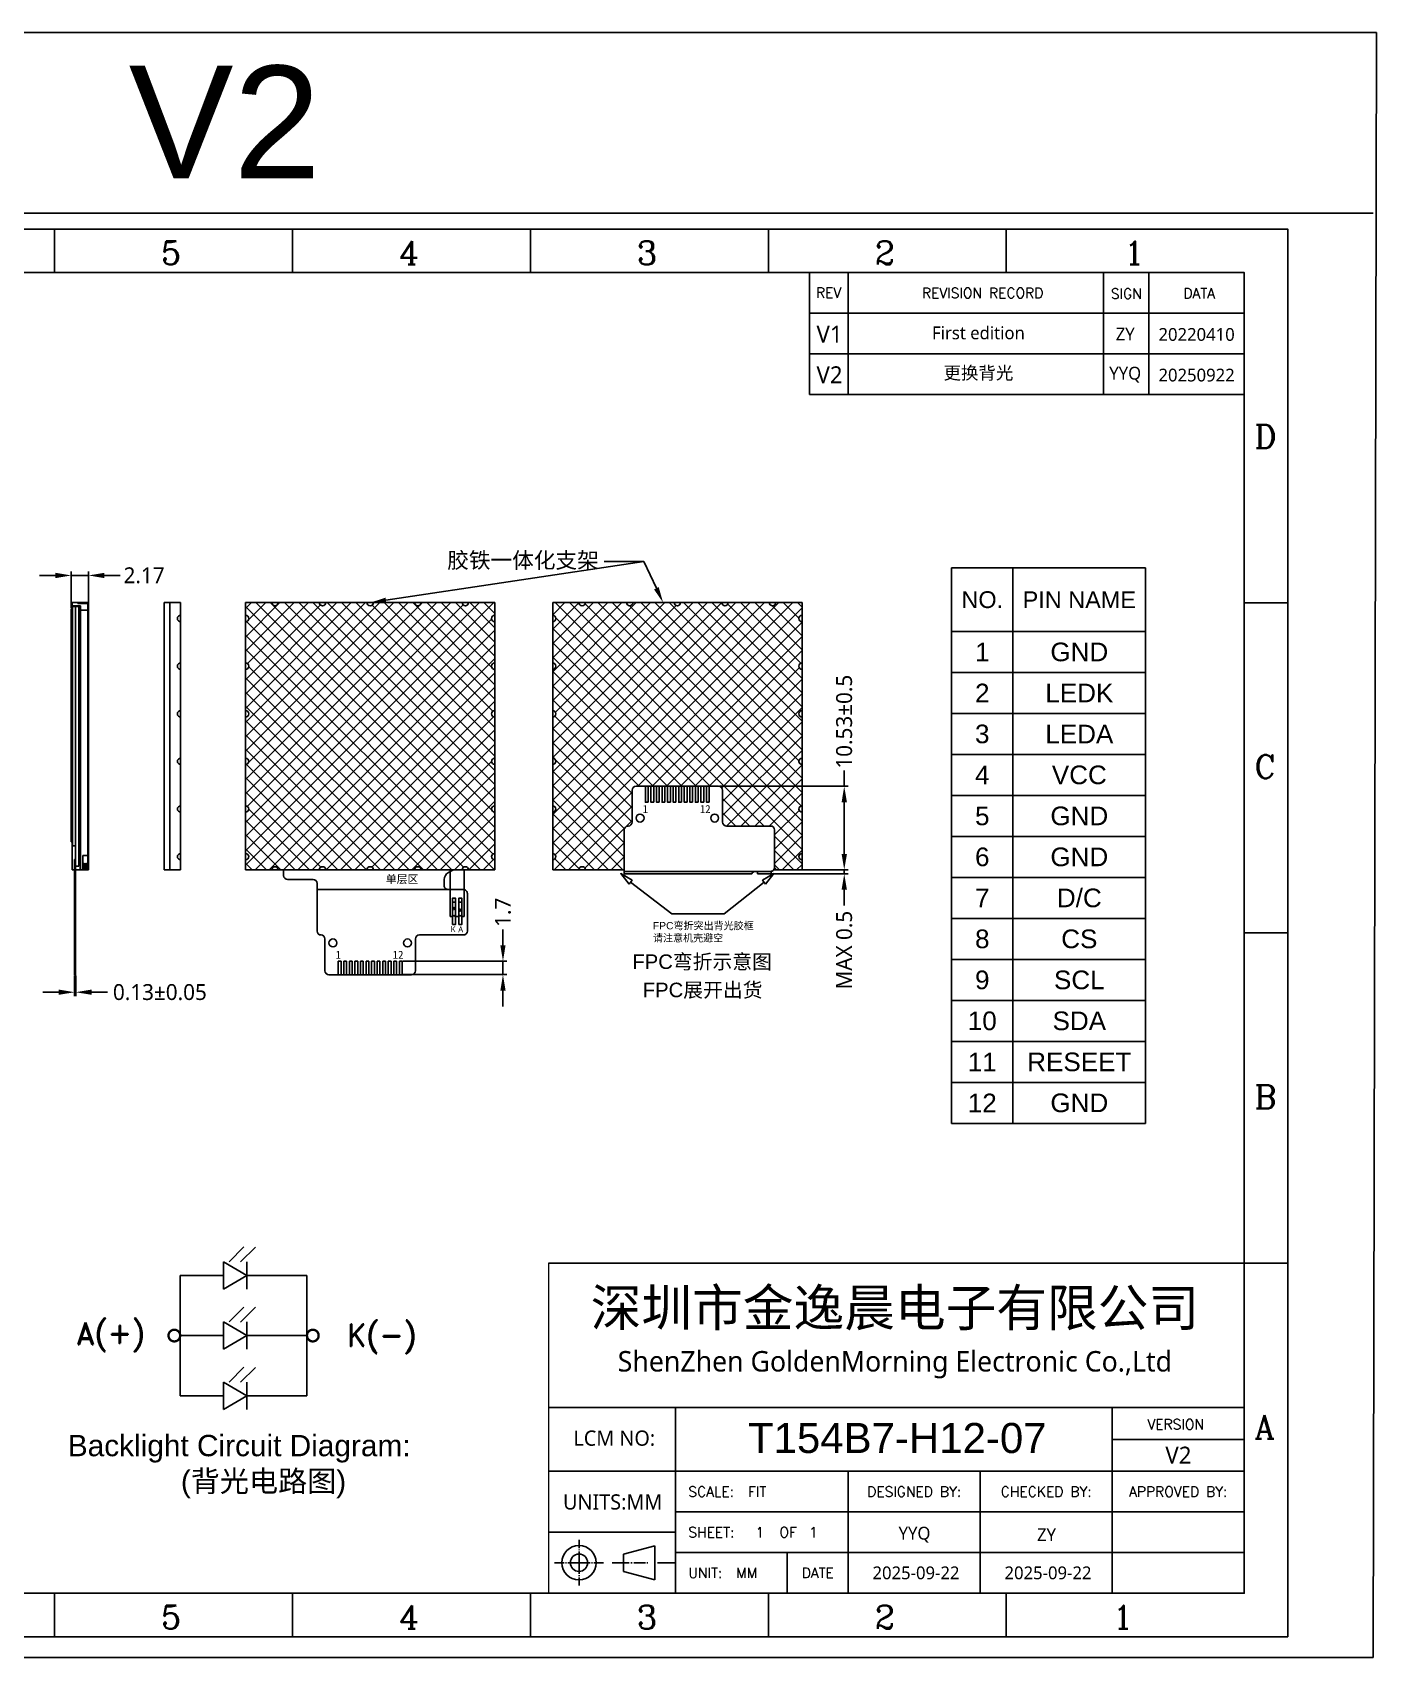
# Model space of a CAD drawing. Header units: millimetres. Extents: x 830 to 1412, y 1788 to 1993.
# Drawn here: x 933.6 to 1102.9, y 1788 to 1992.8 of the extents above; entities that cross this region are included whole.
import ezdxf
from ezdxf import colors
from ezdxf.entities.mleader import LeaderData, LeaderLine
from ezdxf.enums import TextEntityAlignment as Align
from ezdxf.math import Vec2, Vec3

# ---------------------------------------------------------------- set-up
doc = ezdxf.new("R2010")
doc.units = ezdxf.units.MM
for name, color, linetype in [('1-标准图框', 40, 'Continuous'), ('2-BL', 3, 'Continuous'), ('2-BL-FPC', 2, 'Continuous'), ('3-LCD', 4, 'Continuous'), ('3-LCD-FPC', 40, 'Continuous'), ('5-PIN文字', 7, 'Continuous'), ('6-标注', 255, 'Continuous')]:
    doc.layers.add(name, color=color, linetype=linetype)
doc.styles.add('PIN文字1', font='', dxfattribs={"height": 4})
doc.styles.add('RD', font='ROMAND.shx')
doc.styles.add('ROMANC', font='romanc.shx', dxfattribs={"bigfont": 'gbcbig.shx'})
doc.styles.add('ROMANS', font='romans.shx', dxfattribs={"width": 0.8})
doc.styles.get("Standard").update_dxf_attribs({"font": 'arial.ttf'})
doc.styles.add('宋体', font='')
doc.styles.get('PIN文字1').set_extended_font_data('Microsoft YaHei')
doc.styles.get('宋体').set_extended_font_data('Microsoft YaHei')
doc.dimstyles.new('SH', dxfattribs={"dimscale": 1.4, "dimtxt": 2.5, "dimasz": 2.5, "dimexe": 1.25, "dimexo": 0.625, "dimtad": 0, "dimdec": 1, "dimzin": 0, "dimdsep": 46, "dimtxsty": 'RD', "dimcen": 2.5, "dimadec": 0, "dimazin": 0, "dimtfac": 0.6, "dimtdec": 4, "dimtmove": 0, "dimatfit": 3, "dimfxl": 1, "dimtolj": 1, "dimarcsym": 0})
doc.dimstyles.new('ZY-G2-0.05', dxfattribs={"dimtxt": 2, "dimasz": 2, "dimexe": 0.5, "dimexo": 0.1, "dimgap": 0.5, "dimtad": 0, "dimdsep": 46, "dimtxsty": '宋体', "dimcen": 2, "dimclrd": 7, "dimclre": 7, "dimclrt": 7, "dimadec": 0, "dimazin": 2, "dimtol": 1, "dimtp": 0.05, "dimtm": 0.05, "dimtfac": 1, "dimtmove": 0, "dimatfit": 3, "dimfxl": 1, "dimtolj": 1, "dimarcsym": 0})
doc.dimstyles.new('ZY-G2-0.1默认', dxfattribs={"dimtxt": 2, "dimasz": 2, "dimexe": 0.5, "dimexo": 0.1, "dimgap": 0.5, "dimtad": 0, "dimdec": 3, "dimdsep": 46, "dimtxsty": '宋体', "dimcen": 2, "dimclrd": 7, "dimclre": 7, "dimclrt": 7, "dimadec": 0, "dimazin": 2, "dimtp": 0.1, "dimtm": 0.1, "dimtfac": 1, "dimtdec": 3, "dimtmove": 0, "dimatfit": 3, "dimfxl": 1, "dimtolj": 1, "dimarcsym": 0})
doc.dimstyles.new('ZY-G2-0.5', dxfattribs={"dimtxt": 2, "dimasz": 2, "dimexe": 0.5, "dimexo": 0.1, "dimgap": 0.1, "dimtad": 0, "dimdec": 3, "dimdsep": 46, "dimtxsty": '宋体', "dimcen": 2, "dimclrd": 7, "dimclre": 7, "dimclrt": 7, "dimadec": 0, "dimazin": 2, "dimtol": 1, "dimtp": 0.5, "dimtm": 0.5, "dimtfac": 1, "dimtdec": 3, "dimtmove": 0, "dimatfit": 3, "dimfxl": 1, "dimtolj": 1, "dimarcsym": 0})
pattern_1 = [(45, (-266.1681, -5.0516), (-0.8980256, 0.8980256), []), (135, (-266.1681, -5.0516), (-0.8980256, -0.8980256), [])]

# ---------------------------------------------------------------- blocks, each defined once
blk = doc.blocks.new('*T244')
at = {"layer": '5-PIN文字', "color": 0, "linetype": 'ByBlock', "lineweight": -2, "transparency": 16777216}
for p, q in [((0, 0), (24.46, 0)), ((0, 0), (0, -69.99)), ((7.74, 0), (7.74, -69.99)), ((24.46, 0), (24.46, -69.99)), ((0, -8.01), (24.46, -8.01)), ((0, -13.18), (24.46, -13.18)), ((0, -18.34), (24.46, -18.34)), ((0, -23.51), (24.46, -23.51)), ((0, -28.67), (24.46, -28.67)), ((0, -33.84), (24.46, -33.84)), ((0, -39), (24.46, -39)), ((0, -44.17), (24.46, -44.17)), ((0, -49.33), (24.46, -49.33)), ((0, -54.5), (24.46, -54.5)), ((0, -59.66), (24.46, -59.66)), ((0, -64.83), (24.46, -64.83)), ((0, -69.99), (24.46, -69.99))]:
    blk.add_line(p, q, dxfattribs=at)
at = {"layer": '5-PIN文字', "color": 0, "transparency": 16777216, "attachment_point": 5}
for s, insert, char_height, width in [('NO.', (3.87, -4.01), 2.115, 6.0735), ('PIN NAME', (16.1, -4.01), 2.115, 15.0548), ('1', (3.87, -10.6), 2.35, 6.0735), ('GND', (16.1, -10.6), 2.35, 15.0548), ('2', (3.87, -15.76), 2.35, 6.0735), ('LEDK', (16.1, -15.76), 2.35, 15.0548), ('3', (3.87, -20.93), 2.35, 6.0735), ('LEDA', (16.1, -20.93), 2.35, 15.0548), ('4', (3.87, -26.09), 2.35, 6.0735), ('VCC', (16.1, -26.09), 2.35, 15.0548), ('5', (3.87, -31.26), 2.35, 6.0735), ('GND', (16.1, -31.26), 2.35, 15.0548), ('6', (3.87, -36.42), 2.35, 6.0735), ('GND', (16.1, -36.42), 2.35, 15.0548), ('7', (3.87, -41.59), 2.35, 6.0735), ('D/C', (16.1, -41.59), 2.35, 15.0548), ('8', (3.87, -46.75), 2.35, 6.0735), ('CS', (16.1, -46.75), 2.35, 15.0548), ('9', (3.87, -51.92), 2.35, 6.0735), ('SCL', (16.1, -51.92), 2.35, 15.0548), ('10', (3.87, -57.08), 2.35, 6.0735), ('SDA', (16.1, -57.08), 2.35, 15.0548), ('11', (3.87, -62.25), 2.35, 6.0735), ('RESEET', (16.1, -62.25), 2.35, 15.0548), ('12', (3.87, -67.41), 2.35, 6.0735), ('GND', (16.1, -67.41), 2.35, 15.0548)]:
    blk.add_mtext(s, dxfattribs=dict(at, insert=insert, char_height=char_height, width=width))
blk = doc.blocks.new('*D319')
at = {"layer": '6-标注', "color": 7, "lineweight": -2, "transparency": 16777216}
for p, q in [((938.87, 1873.96), (938.87, 1871.35)), ((939, 1873.96), (939, 1871.35)), ((936.87, 1871.85), (934.87, 1871.85)), ((938.87, 1871.85), (939, 1871.85)), ((941, 1871.85), (943, 1871.85))]:
    blk.add_line(p, q, dxfattribs=at)
at = {"layer": '6-标注', "color": 7, "transparency": 16777216}
for points in [[(936.87, 1872.18), (936.87, 1871.52), (938.87, 1871.85)], [(941, 1872.18), (941, 1871.52), (939, 1871.85)]]:
    blk.add_solid(points, dxfattribs=at)
at = {"layer": 'Defpoints', "color": 0, "transparency": 16777216}
for p in [(938.87, 1874.06), (939, 1874.06), (939, 1871.85)]:
    blk.add_point(p, dxfattribs=at)
at = {"layer": '6-标注', "color": 7, "transparency": 16777216, "insert": (949.61, 1871.85), "char_height": 2, "attachment_point": 5, "style": '宋体'}
blk.add_mtext('\\A1;0.13±0.05', dxfattribs=at)
blk = doc.blocks.new('*D376')
at = {"layer": '3-LCD', "color": 7, "lineweight": -2, "transparency": 16777216}
for p, q in [((938.45, 1920.23), (938.45, 1924.86)), ((940.62, 1920.23), (940.62, 1924.86)), ((936.45, 1924.36), (934.45, 1924.36)), ((938.45, 1924.36), (940.62, 1924.36)), ((942.62, 1924.36), (944.62, 1924.36))]:
    blk.add_line(p, q, dxfattribs=at)
at = {"layer": '3-LCD', "color": 7, "transparency": 16777216}
for points in [[(936.45, 1924.69), (936.45, 1924.02), (938.45, 1924.36)], [(942.62, 1924.69), (942.62, 1924.02), (940.62, 1924.36)]]:
    blk.add_solid(points, dxfattribs=at)
at = {"layer": 'Defpoints', "color": 0, "transparency": 16777216}
for p in [(940.62, 1924.36), (938.45, 1920.13), (940.62, 1920.13)]:
    blk.add_point(p, dxfattribs=at)
at = {"layer": '3-LCD', "color": 7, "transparency": 16777216, "insert": (947.62, 1924.36), "char_height": 2, "attachment_point": 5, "style": '宋体'}
blk.add_mtext('\\A1;2.17', dxfattribs=at)
blk = doc.blocks.new('*D394')
at = {"layer": '3-LCD', "color": 7, "lineweight": -2, "transparency": 16777216}
for p, q in [((992.85, 1877.76), (992.85, 1879.76)), ((980.24, 1875.76), (993.35, 1875.76)), ((992.85, 1874.06), (992.85, 1875.76)), ((980.24, 1874.06), (993.35, 1874.06)), ((992.85, 1872.06), (992.85, 1870.06))]:
    blk.add_line(p, q, dxfattribs=at)
at = {"layer": '3-LCD', "color": 7, "transparency": 16777216}
for points in [[(992.52, 1877.76), (993.18, 1877.76), (992.85, 1875.76)], [(992.52, 1872.06), (993.18, 1872.06), (992.85, 1874.06)]]:
    blk.add_solid(points, dxfattribs=at)
at = {"layer": 'Defpoints', "color": 0, "transparency": 16777216}
for p in [(980.14, 1875.76), (992.85, 1875.76), (980.14, 1874.06)]:
    blk.add_point(p, dxfattribs=at)
at = {"layer": '3-LCD', "color": 7, "transparency": 16777216, "insert": (992.85, 1881.92), "char_height": 2, "attachment_point": 5, "rotation": 90, "style": '宋体'}
blk.add_mtext('\\A1;1.7', dxfattribs=at)
blk = doc.blocks.new('*D411')
at = {"layer": '3-LCD', "color": 7, "lineweight": -2, "transparency": 16777216}
for p, q in [((1035.86, 1897.79), (1035.86, 1899.79)), ((1020.13, 1897.79), (1036.36, 1897.79)), ((1035.86, 1889.26), (1035.86, 1895.79)), ((1027.07, 1887.26), (1036.36, 1887.26))]:
    blk.add_line(p, q, dxfattribs=at)
at = {"layer": '3-LCD', "color": 7, "transparency": 16777216}
for points in [[(1035.53, 1895.79), (1036.2, 1895.79), (1035.86, 1897.79)], [(1035.53, 1889.26), (1036.2, 1889.26), (1035.86, 1887.26)]]:
    blk.add_solid(points, dxfattribs=at)
at = {"layer": 'Defpoints', "color": 0, "transparency": 16777216}
for p in [(1020.03, 1897.79), (1035.86, 1897.79), (1026.97, 1887.26)]:
    blk.add_point(p, dxfattribs=at)
at = {"layer": '3-LCD', "color": 7, "transparency": 16777216, "insert": (1035.86, 1905.93), "char_height": 2, "attachment_point": 5, "rotation": 90, "style": '宋体'}
blk.add_mtext('\\A1;10.53±0.5', dxfattribs=at)
blk = doc.blocks.new('*D412')
at = {"layer": '3-LCD', "color": 7, "lineweight": -2, "transparency": 16777216}
for p, q in [((1035.86, 1889.26), (1035.86, 1891.26)), ((1026.76, 1886.76), (1036.36, 1886.76)), ((1027.07, 1887.26), (1036.36, 1887.26)), ((1035.86, 1887.26), (1035.86, 1886.76)), ((1035.86, 1884.76), (1035.86, 1882.76))]:
    blk.add_line(p, q, dxfattribs=at)
at = {"layer": '3-LCD', "color": 7, "transparency": 16777216}
for points in [[(1035.53, 1889.26), (1036.2, 1889.26), (1035.86, 1887.26)], [(1035.53, 1884.76), (1036.2, 1884.76), (1035.86, 1886.76)]]:
    blk.add_solid(points, dxfattribs=at)
at = {"layer": 'Defpoints', "color": 0, "transparency": 16777216}
for p in [(1026.66, 1886.76), (1026.97, 1887.26), (1035.86, 1886.76)]:
    blk.add_point(p, dxfattribs=at)
at = {"layer": '3-LCD', "color": 7, "transparency": 16777216, "insert": (1035.86, 1877.15), "char_height": 2, "attachment_point": 5, "rotation": 90, "style": '宋体'}
blk.add_mtext('\\A1;MAX 0.5', dxfattribs=at)

msp = doc.modelspace()

# ---------------------------------------------------------------- hatches: boundary and pattern name
at = {"layer": '2-BL', "ltscale": 3}
h = msp.add_hatch(dxfattribs=at)
h.set_pattern_fill('ANSI36', color=256, scale=0.01, style=0)
h.set_pattern_definition([(45, (-8828.74163, 1531.701605), (0.01683798023, 0.06173926083), [0.079375, -0.015875, 0, -0.015875])])
h.paths.add_polyline_path([(940.5178, 1888.0895), (939.8845, 1888.0895), (939.8845, 1887.3595), (940.5178, 1887.3595)])
at = {"layer": '3-LCD-FPC'}
h = msp.add_hatch(dxfattribs=at)
h.set_pattern_fill('ANSI37', color=3, scale=0.4)
h.set_pattern_definition(pattern_1)
h.paths.add_polyline_path([(991.8257, 1907.3295), (991.8257, 1912.5295, -1), (991.8257, 1913.3295), (991.8257, 1918.5295, -1), (991.8257, 1919.3295), (991.8257, 1920.9295), (988.5157, 1920.9295, -1), (987.7157, 1920.9295), (982.5157, 1920.9295, -1), (981.7157, 1920.9295), (976.5157, 1920.9295, -1), (975.7157, 1920.9295), (970.5157, 1920.9295, -1), (969.7157, 1920.9295), (964.5157, 1920.9295, -1), (963.7157, 1920.9295), (960.4057, 1920.9295), (960.4057, 1919.3295, -1), (960.4057, 1918.5295), (960.4057, 1913.3295, -1), (960.4057, 1912.5295), (960.4057, 1907.3295, -1), (960.4057, 1906.5295), (960.4057, 1901.3295, -1), (960.4057, 1900.5295), (960.4057, 1895.3295, -1), (960.4057, 1894.5295), (960.4057, 1889.3295, -1), (960.4057, 1888.5295), (960.4057, 1887.2595), (963.7157, 1887.2595, -1), (964.5157, 1887.2595), (969.7157, 1887.2595, -1), (970.5157, 1887.2595), (975.7157, 1887.2595, -1), (976.5157, 1887.2595), (981.7157, 1887.2595, -1), (982.5157, 1887.2595), (987.7157, 1887.2595, -1), (988.5157, 1887.2595), (991.8257, 1887.2595), (991.8257, 1888.5295, -1), (991.8257, 1889.3295), (991.8257, 1894.5295, -1), (991.8257, 1895.3295), (991.8257, 1900.5295, -1), (991.8257, 1901.3295), (991.8257, 1906.5295, -1)])
h = msp.add_hatch(dxfattribs=at)
h.set_pattern_fill('ANSI37', color=3, scale=0.4)
h.set_pattern_definition(pattern_1)
h.paths.add_polyline_path([(1020.0311, 1897.7895, -0.41421356), (1020.5311, 1897.2895), (1020.5311, 1893.2895, 0.41421356), (1021.0311, 1892.7895), (1026.5792, 1892.7895, -0.41421356), (1027.0792, 1892.2895), (1027.0792, 1887.571, -0.22696566), (1027.2283, 1887.2595), (1030.5383, 1887.2595), (1030.5383, 1888.5295, -1), (1030.5383, 1889.3295), (1030.5383, 1894.5295, -1), (1030.5383, 1895.3295), (1030.5383, 1900.5295, -1), (1030.5383, 1901.3295), (1030.5383, 1906.5295, -1), (1030.5383, 1907.3295), (1030.5383, 1912.5295, -1), (1030.5383, 1913.3295), (1030.5383, 1918.5295, -1), (1030.5383, 1919.3295), (1030.5383, 1920.9295), (1027.2283, 1920.9295, -1), (1026.4283, 1920.9295), (1021.2283, 1920.9295, -1), (1020.4283, 1920.9295), (1015.2283, 1920.9295, -1), (1014.4283, 1920.9295), (1009.2283, 1920.9295, -1), (1008.4283, 1920.9295), (1003.2283, 1920.9295, -1), (1002.4283, 1920.9295), (999.1183, 1920.9295), (999.1183, 1919.3295, -1), (999.1183, 1918.5295), (999.1183, 1913.3295, -1), (999.1183, 1912.5295), (999.1183, 1907.3295, -1), (999.1183, 1906.5295), (999.1183, 1901.3295, -1), (999.1183, 1900.5295), (999.1183, 1895.3295, -1), (999.1183, 1894.5295), (999.1183, 1889.3295, -1), (999.1183, 1888.5295), (999.1183, 1887.2595), (1002.4283, 1887.2595, -1), (1003.2283, 1887.2595), (1008.1311, 1887.2595), (1008.1311, 1892.2895, -0.41421356), (1008.6311, 1892.7895, 0.41421356), (1009.1311, 1893.2895), (1009.1311, 1897.2895, -0.41421356), (1009.6311, 1897.7895)])

# ---------------------------------------------------------------- linework, layer by layer
at = {"color": 0, "ltscale": 4}
for p, q in [((957.6092, 1837.8858), (957.6092, 1834.4548)), ((960.5805, 1836.1703), (957.6092, 1837.8858)), ((960.5805, 1837.8858), (960.5805, 1834.4548)), ((957.6092, 1836.1703), (952.1693, 1836.1703)), ((960.5805, 1836.1703), (957.6092, 1834.4548)), ((968.1509, 1836.1703), (960.5805, 1836.1703)), ((957.6092, 1828.5887), (952.1693, 1828.5887)), ((957.6092, 1830.3042), (957.6092, 1826.8732)), ((960.5805, 1828.5887), (957.6092, 1830.3042)), ((960.5805, 1828.5887), (957.6092, 1826.8732)), ((960.5805, 1830.3042), (960.5805, 1826.8732)), ((968.1509, 1828.5887), (960.5805, 1828.5887)), ((957.6092, 1822.7227), (957.6092, 1819.2917)), ((960.5805, 1821.0072), (957.6092, 1822.7227)), ((960.5805, 1822.7227), (960.5805, 1819.2917)), ((957.6092, 1821.0072), (952.1693, 1821.0072)), ((960.5805, 1821.0072), (957.6092, 1819.2917)), ((968.1509, 1821.0072), (960.5805, 1821.0072))]:
    msp.add_line(p, q, dxfattribs=at)
at = {"color": 0}
for p, q in [((952.1693, 1836.1703), (952.1693, 1821.0072)), ((968.1509, 1821.0072), (968.1509, 1836.1703))]:
    msp.add_line(p, q, dxfattribs=at)
at = {"color": 0, "ltscale": 4, "const_width": 0.2942}
for points in [[(952.1693, 1828.5887, -1), (950.6986, 1828.5887, -1)], [(969.6216, 1828.5887, -1), (968.1509, 1828.5887, -1)]]:
    msp.add_lwpolyline(points, format="xyb", close=True, dxfattribs=at)
at = {"layer": '1-标准图框', "color": 7}
for p, q in [((936.3517, 1962.5143), (936.3517, 1968.0042)), ((966.3348, 1962.5143), (966.3348, 1968.0042)), ((996.3178, 1962.5143), (996.3178, 1968.0042)), ((1026.3009, 1962.5143), (1026.3009, 1968.0042)), ((1056.2839, 1962.5143), (1056.2839, 1968.0042)), ((1091.7568, 1920.9168), (1086.267, 1920.9168)), ((1091.7568, 1879.3206), (1086.267, 1879.3206)), ((1086.2644, 1837.7244), (998.598, 1837.7257)), ((1086.2644, 1837.7244), (1091.7542, 1837.7244)), ((998.598, 1819.5142), (998.598, 1819.5142)), ((1086.267, 1819.5142), (998.598, 1819.5142)), ((936.3517, 1790.6397), (936.3517, 1796.1295)), ((966.3348, 1796.1295), (966.3348, 1790.6397)), ((996.3178, 1790.6397), (996.3178, 1796.1295)), ((1026.3009, 1790.6397), (1026.3009, 1796.1295)), ((1056.2839, 1790.6397), (1056.2839, 1796.1295))]:
    msp.add_line(p, q, dxfattribs=at)
at = {"layer": '1-标准图框', "color": 7, "lineweight": -3}
for p, q in [((1036.3608, 1962.5143), (1036.3608, 1952.2772)), ((1086.267, 1957.3958), (1031.4628, 1957.3958)), ((1036.3608, 1957.3958), (1036.3608, 1947.1586)), ((1086.267, 1952.2772), (1031.4628, 1952.2772)), ((1086.267, 1952.2772), (1031.4628, 1952.2772)), ((1086.267, 1952.2772), (1031.4628, 1952.2772)), ((1086.267, 1952.2772), (1031.4628, 1952.2772)), ((1086.267, 1947.1586), (1031.4628, 1947.1586)), ((1086.267, 1947.1586), (1031.4628, 1947.1586)), ((1086.267, 1947.1586), (1031.4628, 1947.1586)), ((1014.6069, 1796.1295), (1014.6069, 1811.4853)), ((1036.3608, 1811.4853), (1036.3608, 1796.1295)), ((1052.9962, 1811.4853), (1052.9962, 1796.1295)), ((1086.267, 1806.3667), (1014.6069, 1806.3667)), ((1014.6069, 1803.8074), (998.598, 1803.8074)), ((1002.4342, 1801.8194), (1002.4342, 1802.8512)), ((1008.053, 1801.0544), (1011.9875, 1802.0807)), ((1011.9875, 1802.0807), (1011.9875, 1797.7949)), ((1000.5832, 1799.9685), (999.3634, 1799.9685)), ((1000.8487, 1799.9685), (1000.7466, 1799.9685)), ((1002.4342, 1799.9685), (1001.0325, 1799.9685)), ((1002.4342, 1801.554), (1002.4342, 1801.6561)), ((1002.4342, 1799.9685), (1002.4342, 1801.3702)), ((1002.4342, 1799.9685), (1003.8359, 1799.9685)), ((1002.4342, 1799.9685), (1002.4342, 1798.5667)), ((1004.0197, 1799.9685), (1004.1218, 1799.9685)), ((1004.2852, 1799.9685), (1005.505, 1799.9685)), ((1006.6136, 1799.9685), (1008.7712, 1799.9685)), ((1008.053, 1801.0544), (1008.053, 1798.8825)), ((1008.952, 1799.9685), (1009.1277, 1799.9685)), ((1009.323, 1799.9685), (1010.8069, 1799.9685)), ((1010.9824, 1799.9685), (1011.1191, 1799.9685)), ((1012.3472, 1799.9685), (1014.5418, 1799.9685)), ((1086.267, 1801.2481), (1014.6069, 1801.2481)), ((1028.6829, 1796.1295), (1028.6829, 1801.2481)), ((1002.4342, 1798.3829), (1002.4342, 1798.2808)), ((1002.4342, 1798.1175), (1002.4342, 1797.1032)), ((1008.053, 1798.8825), (1011.9875, 1797.7949))]:
    msp.add_line(p, q, dxfattribs=at)
at = {"layer": '1-标准图框', "color": 7, "lineweight": 0, "ltscale": 5}
msp.add_line((998.598, 1837.7257), (998.598, 1796.1295), dxfattribs=at)
at = {"layer": '1-标准图框', "color": 7}
for points in [[(840.9127, 1968.0042), (1091.7568, 1968.0042), (1091.7568, 1790.6397), (840.9127, 1790.6397)], [(846.4026, 1962.5143), (1086.267, 1962.5143), (1086.267, 1796.1295), (846.4026, 1796.1295)]]:
    msp.add_lwpolyline(points, close=True, dxfattribs=at)
at = {"layer": '1-标准图框', "color": 7, "lineweight": -3}
for radius in [2.1736, 1.086]:
    msp.add_circle((1002.4342, 1799.9685), radius, dxfattribs=at)
at = {"layer": '2-BL'}
for p, q in [((938.5578, 1887.2595), (938.5578, 1920.9295)), ((938.5578, 1920.9295), (940.6178, 1920.9295)), ((939.2678, 1920.8295), (939.2678, 1920.9295)), ((939.2678, 1920.8295), (940.5178, 1920.8295)), ((939.5478, 1920.5295), (939.5478, 1887.2595)), ((940.5178, 1920.8295), (940.5178, 1887.3595)), ((940.6178, 1920.9295), (940.6178, 1887.2595)), ((950.1615, 1887.2595), (950.1615, 1920.9295)), ((950.8715, 1887.2595), (950.8715, 1920.9295)), ((950.8715, 1920.9295), (952.2215, 1920.9295)), ((952.2215, 1920.9295), (952.2215, 1887.2595)), ((960.4057, 1887.2595), (960.4057, 1920.9295)), ((960.4057, 1920.9295), (991.8257, 1920.9295)), ((991.8257, 1920.9295), (991.8257, 1887.2595)), ((999.1183, 1887.2595), (999.1183, 1920.9295)), ((999.1183, 1920.9295), (1030.5383, 1920.9295)), ((1030.5383, 1920.9295), (1030.5383, 1887.2595)), ((940.6178, 1887.2595), (938.5578, 1887.2595)), ((940.5178, 1887.3595), (940.0345, 1887.3595)), ((940.0345, 1887.3595), (940.0345, 1887.2595)), ((952.2215, 1887.2595), (950.8715, 1887.2595)), ((991.8257, 1887.2595), (960.4057, 1887.2595)), ((1008.1311, 1887.2595), (999.1183, 1887.2595)), ((1030.5383, 1887.2595), (1026.969, 1887.2595))]:
    msp.add_line(p, q, dxfattribs=at)
at = {"layer": '2-BL', "ltscale": 3}
for p, q in [((939.6278, 1920.5295), (938.5578, 1920.5295)), ((939.6278, 1887.2595), (939.6278, 1920.5295)), ((950.8715, 1920.9295), (950.1615, 1920.9295)), ((940.5178, 1919.9795), (939.6878, 1919.9795)), ((940.5178, 1889.0895), (939.8845, 1889.0895)), ((939.8845, 1889.0895), (939.8845, 1887.2595)), ((940.5178, 1888.0395), (939.8845, 1888.0395)), ((950.8715, 1887.2595), (950.1615, 1887.2595))]:
    msp.add_line(p, q, dxfattribs=at)
at = {"layer": '2-BL', "ltscale": 2}
for p, q in [((960.4057, 1887.2595), (960.4057, 1920.9295)), ((960.4057, 1920.9295), (991.8257, 1920.9295)), ((991.8257, 1920.9295), (991.8257, 1887.2595)), ((999.1183, 1887.2595), (999.1183, 1920.9295)), ((999.1183, 1920.9295), (1030.5383, 1920.9295)), ((1030.5383, 1920.9295), (1030.5383, 1887.2595)), ((991.8257, 1887.2595), (960.4057, 1887.2595)), ((1008.1311, 1887.2595), (999.1183, 1887.2595)), ((1030.5383, 1887.2595), (1026.969, 1887.2595))]:
    msp.add_line(p, q, dxfattribs=at)
at = {"layer": '2-BL'}
for points in [[(1008.7356, 1885.4667), (1007.7022, 1886.8032), (1009.1257, 1885.951)], [(1025.9578, 1885.4667), (1026.9912, 1886.8032), (1025.5677, 1885.951)]]:
    msp.add_lwpolyline(points, close=True, dxfattribs=at)
for points in [[(1008.9306, 1885.7088), (1014.1247, 1881.7146)], [(1025.7628, 1885.7088), (1020.7316, 1881.7146)]]:
    msp.add_lwpolyline(points, dxfattribs=at)
at = {"layer": '2-BL', "extrusion": (0, 1, 0), "elevation": 1881.7146}
msp.add_lwpolyline([(-1014.1247, 0), (-1020.7316, 0)], dxfattribs=at)
at = {"layer": '2-BL'}
for centre, start, end in [((964.1157, 1920.9295), 180, 0), ((970.1157, 1920.9295), 180, 0), ((976.1157, 1920.9295), 180, 0), ((982.1157, 1920.9295), 180, 0), ((988.1157, 1920.9295), 180, 0), ((1002.8283, 1920.9295), 180, 0), ((1008.8283, 1920.9295), 180, 0), ((1014.8283, 1920.9295), 180, 0), ((1020.8283, 1920.9295), 180, 0), ((1026.8283, 1920.9295), 180, 0), ((952.2215, 1918.9295), 90, 270), ((960.4057, 1918.9295), 270, 90), ((991.8257, 1918.9295), 90, 270), ((999.1183, 1918.9295), 270, 90), ((1030.5383, 1918.9295), 90, 270), ((952.2215, 1912.9295), 90, 270), ((952.2215, 1912.9295), 90, 270), ((960.4057, 1912.9295), 270, 90), ((960.4057, 1912.9295), 270, 90), ((991.8257, 1912.9295), 90, 270), ((991.8257, 1912.9295), 90, 270), ((999.1183, 1912.9295), 270, 90), ((999.1183, 1912.9295), 270, 90), ((1030.5383, 1912.9295), 90, 270), ((1030.5383, 1912.9295), 90, 270), ((952.2215, 1906.9295), 90, 270), ((960.4057, 1906.9295), 270, 90), ((991.8257, 1906.9295), 90, 270), ((999.1183, 1906.9295), 270, 90), ((1030.5383, 1906.9295), 90, 270), ((952.2215, 1900.9295), 90, 270), ((960.4057, 1900.9295), 270, 90), ((991.8257, 1900.9295), 90, 270), ((999.1183, 1900.9295), 270, 90), ((1030.5383, 1900.9295), 90, 270), ((952.2215, 1894.9295), 90, 270), ((960.4057, 1894.9295), 270, 90), ((991.8257, 1894.9295), 90, 270), ((999.1183, 1894.9295), 270, 90), ((1030.5383, 1894.9295), 90, 270), ((952.2215, 1888.9295), 90, 270), ((960.4057, 1888.9295), 270, 90), ((991.8257, 1888.9295), 90, 270), ((999.1183, 1888.9295), 270, 90), ((1030.5383, 1888.9295), 90, 270), ((964.1157, 1887.2595), 0, 180), ((970.1157, 1887.2595), 0, 180), ((976.1157, 1887.2595), 0, 180), ((982.1157, 1887.2595), 0, 180), ((988.1157, 1887.2595), 0, 180), ((1002.8283, 1887.2595), 0, 180), ((1026.8283, 1887.2595), 0, 51.150662)]:
    msp.add_arc(centre, 0.4, start, end, dxfattribs=at)
at = {"layer": '2-BL-FPC'}
for p, q in [((986.2022, 1887.2595), (986.2022, 1881.3895)), ((987.9522, 1887.2595), (987.9522, 1881.3895)), ((1024.9148, 1886.7595), (1024.9148, 1887.0727)), ((1024.9148, 1886.7595), (1026.6648, 1886.7595)), ((1026.6648, 1886.7595), (1026.6648, 1887.0801)), ((986.4772, 1881.3895), (986.4772, 1883.1895)), ((986.8772, 1883.1895), (986.4772, 1883.1895)), ((986.8772, 1881.3895), (986.8772, 1883.1895)), ((987.2772, 1881.3895), (987.2772, 1883.1895)), ((987.2772, 1883.1895), (987.6772, 1883.1895)), ((987.6772, 1881.3895), (987.6772, 1883.1895)), ((986.4772, 1881.3895), (986.2022, 1881.3895)), ((987.6772, 1881.3895), (987.9522, 1881.3895))]:
    msp.add_line(p, q, dxfattribs=at)
at = {"layer": '2-BL-FPC', "linetype": 'Continuous'}
for p, q in [((986.4772, 1881.3895), (986.5572, 1881.3895)), ((986.7972, 1881.3895), (987.3572, 1881.3895)), ((987.5972, 1881.3895), (987.6772, 1881.3895))]:
    msp.add_line(p, q, dxfattribs=at)
at = {"layer": '2-BL-FPC'}
for centre in [(986.6772, 1882.3895), (987.4772, 1882.1895)]:
    msp.add_circle(centre, 0.12, dxfattribs=at)
for centre, start in [((986.6772, 1881.3895), 360), ((987.4772, 1881.3895), 0)]:
    msp.add_arc(centre, 0.12, start, 180, dxfattribs=at)
at = {"layer": '3-LCD', "color": 4}
for points in [[(938.5978, 1920.4295), (938.9978, 1920.4295), (938.9978, 1890.3095), (938.5978, 1890.3095)], [(939.3978, 1887.7095), (938.9978, 1887.7095), (938.9978, 1920.4295), (939.3978, 1920.4295)]]:
    msp.add_lwpolyline(points, close=True, dxfattribs=at)
at = {"layer": '3-LCD', "color": 2}
for points in [[(938.5978, 1890.8095), (938.4478, 1890.8095), (938.4478, 1920.1295), (938.5978, 1920.1295)], [(939.5478, 1890.8095), (939.3978, 1890.8095), (939.3978, 1920.1295), (939.5478, 1920.1295)]]:
    msp.add_lwpolyline(points, close=True, dxfattribs=at)
at = {"layer": '3-LCD-FPC'}
for p, q in [((1009.1311, 1897.2895), (1009.1311, 1893.2895)), ((1008.1311, 1886.7595), (1008.1311, 1892.2895)), ((1008.6311, 1892.7895), (1008.6311, 1892.7895)), ((1024.6598, 1887.0727), (1008.1311, 1887.0727)), ((1008.1311, 1886.7595), (1024.196, 1886.7595)), ((969.4185, 1885.5595), (969.4185, 1879.5595)), ((985.9472, 1884.7763), (969.4185, 1884.7763)), ((969.9185, 1879.0595), (969.9185, 1879.0595)), ((970.4185, 1874.5595), (970.4185, 1878.5595))]:
    msp.add_line(p, q, dxfattribs=at)
at = {"layer": '3-LCD-FPC', "color": 40}
for points in [[(1027.0792, 1887.5727), (1027.0792, 1892.2895, 0.41421356), (1026.5792, 1892.7895), (1021.0311, 1892.7895, -0.41421356), (1020.5311, 1893.2895), (1020.5311, 1897.2895, 0.41421356), (1020.0311, 1897.7895), (1009.6311, 1897.7895)], [(985.9743, 1886.9245, 0.2762768), (985.4472, 1886.0434)], [(1024.196, 1886.7595, -0.30602745), (1024.6598, 1887.0727)], [(1027.0792, 1887.5727, -0.4142136), (1026.5792, 1887.0727)], [(988.3666, 1884.2763), (988.3666, 1879.5595, -0.41421356), (987.8666, 1879.0595), (982.3185, 1879.0595, 0.41421356), (981.8185, 1878.5595), (981.8185, 1874.5595, -0.41421356), (981.3185, 1874.0595), (970.9185, 1874.0595)], [(985.4472, 1885.2763, 0.4142136), (985.9472, 1884.7763)], [(988.3666, 1884.2763, 0.4142136), (987.8666, 1884.7763)]]:
    msp.add_lwpolyline(points, format="xyb", dxfattribs=at)
at = {"layer": '3-LCD-FPC'}
for points in [[(1011.1561, 1895.7895), (1010.8061, 1895.7895), (1010.8061, 1897.7895), (1011.1561, 1897.7895)], [(1011.8561, 1895.7895), (1011.5061, 1895.7895), (1011.5061, 1897.7895), (1011.8561, 1897.7895)], [(1012.5561, 1895.7895), (1012.2061, 1895.7895), (1012.2061, 1897.7895), (1012.5561, 1897.7895)], [(1013.2561, 1895.7895), (1012.9061, 1895.7895), (1012.9061, 1897.7895), (1013.2561, 1897.7895)], [(1013.9561, 1895.7895), (1013.6061, 1895.7895), (1013.6061, 1897.7895), (1013.9561, 1897.7895)], [(1014.6561, 1895.7895), (1014.3061, 1895.7895), (1014.3061, 1897.7895), (1014.6561, 1897.7895)], [(1015.3561, 1895.7895), (1015.0061, 1895.7895), (1015.0061, 1897.7895), (1015.3561, 1897.7895)], [(1016.0561, 1895.7895), (1015.7061, 1895.7895), (1015.7061, 1897.7895), (1016.0561, 1897.7895)], [(1016.7561, 1895.7895), (1016.4061, 1895.7895), (1016.4061, 1897.7895), (1016.7561, 1897.7895)], [(1017.4561, 1895.7895), (1017.1061, 1895.7895), (1017.1061, 1897.7895), (1017.4561, 1897.7895)], [(1018.1561, 1895.7895), (1017.8061, 1895.7895), (1017.8061, 1897.7895), (1018.1561, 1897.7895)], [(1018.8561, 1895.7895), (1018.5061, 1895.7895), (1018.5061, 1897.7895), (1018.8561, 1897.7895)], [(938.8678, 1888.556), (938.9978, 1888.556), (938.9978, 1874.0595), (938.8678, 1874.0595)], [(986.4772, 1880.3895), (986.8772, 1880.3895), (986.8772, 1883.6895), (986.4772, 1883.6895)], [(987.2772, 1880.3895), (987.6772, 1880.3895), (987.6772, 1883.6895), (987.2772, 1883.6895)]]:
    msp.add_lwpolyline(points, close=True, dxfattribs=at)
msp.add_lwpolyline([(968.9185, 1886.0595), (965.7051, 1886.0595, -0.41421356), (965.2051, 1886.5595), (965.2051, 1887.2595)], format="xyb", dxfattribs=at)
at = {"layer": '3-LCD-FPC', "color": 40}
for points in [[(985.4472, 1886.0434), (985.4472, 1885.2763)], [(986.5984, 1887.2595), (985.9743, 1886.9245)], [(1024.6598, 1887.0727), (1026.5792, 1887.0727)], [(985.9472, 1884.7763), (987.8666, 1884.7763)]]:
    msp.add_lwpolyline(points, dxfattribs=at)
at = {"layer": '3-LCD-FPC'}
for points in [[(972.0935, 1875.7595), (972.4435, 1875.7595)], [(972.4435, 1875.7595), (972.4435, 1874.0595), (972.0935, 1874.0595), (972.0935, 1875.7595)], [(972.7935, 1875.7595), (973.1435, 1875.7595)], [(973.1435, 1875.7595), (973.1435, 1874.0595), (972.7935, 1874.0595), (972.7935, 1875.7595)], [(973.4935, 1875.7595), (973.8435, 1875.7595)], [(973.8435, 1875.7595), (973.8435, 1874.0595), (973.4935, 1874.0595), (973.4935, 1875.7595)], [(974.1935, 1875.7595), (974.5435, 1875.7595)], [(974.5435, 1875.7595), (974.5435, 1874.0595), (974.1935, 1874.0595), (974.1935, 1875.7595)], [(974.8935, 1875.7595), (975.2435, 1875.7595)], [(975.2435, 1875.7595), (975.2435, 1874.0595), (974.8935, 1874.0595), (974.8935, 1875.7595)], [(975.5935, 1875.7595), (975.9435, 1875.7595)], [(975.9435, 1875.7595), (975.9435, 1874.0595), (975.5935, 1874.0595), (975.5935, 1875.7595)], [(976.2935, 1875.7595), (976.6435, 1875.7595)], [(976.6435, 1875.7595), (976.6435, 1874.0595), (976.2935, 1874.0595), (976.2935, 1875.7595)], [(976.9935, 1875.7595), (977.3435, 1875.7595)], [(977.3435, 1875.7595), (977.3435, 1874.0595), (976.9935, 1874.0595), (976.9935, 1875.7595)], [(977.6935, 1875.7595), (978.0435, 1875.7595)], [(978.0435, 1875.7595), (978.0435, 1874.0595), (977.6935, 1874.0595), (977.6935, 1875.7595)], [(978.3935, 1875.7595), (978.7435, 1875.7595)], [(978.7435, 1875.7595), (978.7435, 1874.0595), (978.3935, 1874.0595), (978.3935, 1875.7595)], [(979.0935, 1875.7595), (979.4435, 1875.7595)], [(979.4435, 1875.7595), (979.4435, 1874.0595), (979.0935, 1874.0595), (979.0935, 1875.7595)], [(979.7935, 1875.7595), (980.1435, 1875.7595)], [(980.1435, 1875.7595), (980.1435, 1874.0595), (979.7935, 1874.0595), (979.7935, 1875.7595)]]:
    msp.add_lwpolyline(points, dxfattribs=at)
for centre in [(1010.1311, 1893.7895), (1019.5311, 1893.7895), (971.4185, 1878.0595), (980.8185, 1878.0595)]:
    msp.add_circle(centre, 0.5, dxfattribs=at)
for centre, start, end in [((1009.6311, 1897.2895), 90, 180), ((1008.6311, 1892.2895), 90, 180), ((1008.6311, 1893.2895), 270, 0), ((968.9185, 1885.5595), 0, 90), ((969.9185, 1879.5595), 180, 270), ((969.9185, 1878.5595), 0, 90), ((970.9185, 1874.5595), 180, 270)]:
    msp.add_arc(centre, 0.5, start, end, dxfattribs=at)
at = {"layer": '5-PIN文字'}
for p, q in [((1102.942, 1992.7648), (830.3943, 1992.7648)), ((1102.942, 1992.7648), (1102.5086, 1788.0289)), ((829.5274, 1970.0164), (1102.5086, 1970.0164)), ((1031.4628, 1957.3958), (1031.4628, 1962.5143)), ((1031.4628, 1962.5143), (1031.4628, 1952.2772)), ((1062.0873, 1962.5143), (1086.267, 1962.5143)), ((1068.5399, 1962.5143), (1068.5399, 1952.2772)), ((1086.267, 1962.5143), (1069.6316, 1962.5143)), ((1086.267, 1962.5143), (1086.267, 1888.211)), ((1031.4628, 1952.2772), (1031.4628, 1957.3958)), ((1031.4628, 1952.2772), (1031.4628, 1957.3958)), ((1031.4628, 1952.2772), (1031.4628, 1957.3958)), ((1031.4628, 1957.3958), (1031.4628, 1947.1586)), ((1068.5399, 1957.3958), (1068.5399, 1947.1586)), ((1031.4628, 1947.1586), (1031.4628, 1952.2772)), ((1031.4628, 1947.1586), (1031.4628, 1952.2772)), ((1014.6069, 1811.4853), (1014.6069, 1819.5142)), ((1069.6316, 1811.4853), (1069.6316, 1819.5142)), ((1069.6316, 1815.4997), (1086.267, 1815.4997)), ((1086.267, 1811.4853), (1069.6316, 1811.4853)), ((1102.5086, 1788.0289), (829.5274, 1788.0289)), ((829.5274, 1788.0289), (1102.5086, 1788.0289))]:
    msp.add_line(p, q, dxfattribs=at)
at = {"layer": '5-PIN文字', "color": 7}
for p, q in [((1086.267, 1962.5143), (998.598, 1962.5143)), ((1086.267, 1955.5249), (1086.267, 1867.1373)), ((1086.267, 1811.4853), (998.598, 1811.4853))]:
    msp.add_line(p, q, dxfattribs=at)
at = {"layer": '5-PIN文字', "color": 7, "lineweight": -3}
for p, q in [((1074.2537, 1962.5143), (1074.2537, 1952.2772)), ((1074.2537, 1957.3958), (1074.2537, 1947.1586)), ((1069.6316, 1811.4853), (1069.6316, 1796.1295))]:
    msp.add_line(p, q, dxfattribs=at)

# ---------------------------------------------------------------- block references
msp.add_blockref('*T244', (1049.388, 1925.3058))

# ---------------------------------------------------------------- texts
at = {"color": 0, "ltscale": 4, "style": 'RD'}
for s, p in [('A(+)', (939.0726, 1827.4827)), ('K(-)', (973.1885, 1827.253))]:
    msp.add_text(s, height=2.75769, dxfattribs=at).set_placement(p)
at = {"layer": '1-标准图框', "color": 7, "style": 'ROMANC'}
for s, p in [('5', (949.767, 1963.5165)), ('4', (979.75, 1963.5165)), ('3', (1009.7331, 1963.5165)), ('2', (1039.7161, 1963.5165)), ('1', (1071.1357, 1963.5165)), ('D', (1087.5741, 1940.3835)), ('C', (1087.5741, 1898.7873)), ('B', (1087.5741, 1857.1911)), ('A', (1087.5741, 1815.5963)), ('5', (949.767, 1791.6419)), ('4', (979.75, 1791.6419)), ('3', (1009.7331, 1791.6419)), ('2', (1039.7161, 1791.6419)), ('1', (1069.6992, 1791.6419))]:
    msp.add_text(s, height=2.9561, dxfattribs=at).set_placement(p)
at = {"layer": '1-标准图框', "color": 7, "lineweight": -3, "style": 'ROMANS'}
for s, height, p in [('REV', 1.27964, (1033.8867, 1959.9837)), ('REVISION RECORD', 1.279645, (1053.3095, 1959.9455)), ('SIGN', 1.27964, (1071.4108, 1959.864)), ('DATA', 1.27964, (1080.5901, 1959.9083)), ('DESIGNED BY:', 1.279645, (1044.6785, 1808.926)), ('CHECKED BY:', 1.279645, (1061.3139, 1808.926)), ('APPROVED BY:', 1.279645, (1077.9493, 1808.926)), ('OF', 1.27964, (1028.7902, 1803.8074)), ('DATE', 1.27964, (1032.5219, 1798.6888))]:
    msp.add_text(s, height=height, dxfattribs=at).set_placement(p, align=Align.MIDDLE_CENTER)
for s, height, p in [('VERSION', 1.27964, (1074.072, 1817.3996)), ('SCALE:  FIT', 1.279645, (1016.2115, 1808.926)), ('SHEET:', 1.27964, (1016.2115, 1803.8074)), ('UNIT:  MM', 1.27964, (1016.2115, 1798.6888))]:
    msp.add_text(s, height=height, dxfattribs=at).set_placement(p, align=Align.MIDDLE_LEFT)
at = {"layer": '1-标准图框', "color": 7}
for s, insert, char_height, width, attachment_point, style in [('V1', (1032.3698, 1955.8269), 2.15009, 9.177648, 1, 'PIN文字1'), ('V2', (1032.3698, 1950.7083), 2.15009, 9.177648, 1, 'PIN文字1'), ('\\pt184.7;深圳市金逸晨电子有限公司\\P{\\H0.5508x;ShenZhen GoldenMorning Electronic Co.,Ltd}', (1042.2439, 1828.8183), 4.684032, 85.3163, 5, '宋体'), ('LCM NO:', (1001.7271, 1816.6236), 1.9139, 14.757479, 1, '宋体'), ('V2', (1076.3368, 1814.5924), 2.15009, 9.177648, 1, 'PIN文字1'), ('UNITS:MM', (1000.4203, 1808.5867), 1.9139, 14.757479, 1, '宋体')]:
    msp.add_mtext(s, dxfattribs=dict(at, insert=insert, char_height=char_height, width=width, attachment_point=attachment_point, style=style))
at = {"layer": '1-标准图框', "color": 4, "attachment_point": 5, "style": 'PIN文字1'}
for s, insert, char_height, width in [('{\\C7;First edition}', (1052.7745, 1954.9059), 1.612567, 15.396565), ('{\\C7;ZY}', (1071.2701, 1954.766), 1.61257, 2.796519), ('{\\C7;20220410}', (1080.2669, 1954.7128), 1.612567, 15.396565), ('{\\C7;更换背光}', (1052.7745, 1949.7873), 1.61257, 15.396565), ('{\\C7;YYQ}', (1071.2701, 1949.6474), 1.61257, 2.796519), ('{\\C7;20250922}', (1080.2669, 1949.5942), 1.612567, 15.396565), ('{\\C7;YYQ}', (1044.7164, 1803.4956), 1.61257, 15.396565), ('{\\C7;ZY}', (1061.3518, 1803.4956), 1.61257, 15.396565), ('{\\C7;2025-09-22}', (1044.904, 1798.6831), 1.612567, 15.396565), ('{\\C7;2025-09-22}', (1061.5393, 1798.6831), 1.612567, 15.396565)]:
    msp.add_mtext(s, dxfattribs=dict(at, insert=insert, char_height=char_height, width=width))
at = {"layer": '1-标准图框', "color": 4, "insert": (1042.5447, 1815.6604), "char_height": 4.695039, "width": 83.298363, "attachment_point": 5, "line_spacing_factor": 0.7, "style": 'PIN文字1'}
msp.add_mtext('{\\fArial|b0|i0|c0|p34;\\H0.80664x;\\C7;T154B7-H12-07}', dxfattribs=at)
at = {"layer": '1-标准图框', "color": 7, "lineweight": -3, "style": 'ROMANS'}
for p in [(1025.2302, 1803.8074), (1031.9655, 1803.8074)]:
    msp.add_attdef('1', text='1', height=1.2796, dxfattribs=at).set_placement(p, align=Align.MIDDLE)
at = {"layer": '2-BL-FPC', "ltscale": 2, "style": '宋体'}
for s, p in [('K', (986.2649, 1879.4284)), ('A', (987.212, 1879.3949)), ('A', (987.212, 1879.3949))]:
    msp.add_text(s, height=0.75, dxfattribs=at).set_placement(p)
at = {"layer": '3-LCD-FPC', "char_height": 1, "style": 'PIN文字1'}
for s, width, insert, attachment_point in [('{\\Ftxt|c0;1}', 1.18723, (1011.1433, 1894.4289), 9), ('{\\Ftxt|c0;1\\Ftxt|c134;2}', 1.18723, (1019.0215, 1894.4289), 9), ('单层区', 10.855952, (982.1845, 1886.5915), 3), ('{\\Ftxt|c0;1}', 1.18723, (972.4306, 1877.0677), 3), ('{\\Ftxt|c0;1\\Ftxt|c134;2}', 1.18723, (980.3088, 1877.0677), 3)]:
    msp.add_mtext_dynamic_manual_height_columns(s, width=width, gutter_width=20, heights=[0], dxfattribs=dict(at, insert=insert, attachment_point=attachment_point))
at = {"layer": '5-PIN文字', "insert": (945.6891, 1988.5721), "char_height": 14.16299, "attachment_point": 1}
msp.add_mtext_dynamic_manual_height_columns('V2', width=35.603589, gutter_width=70.815, heights=[0], dxfattribs=at)
at = {"layer": '6-标注', "attachment_point": 1}
for s, width, gutter_width, insert, char_height in [('FPC{\\fSimSun|b0|i0|c134|p54;弯折突出背光胶框}\\P{\\fSimSun|b0|i0|c134|p54;请注意机壳避空}', 16.185842, 4.6337, (1011.7549, 1880.693), 0.926746), ('FPC{\\fSimSun|b0|i0|c134|p54;弯折示意图}', 23.18334, 9.1528, (1009.1517, 1876.6097), 1.830555), ('FPC{\\fSimSun|b0|i0|c134|p54;展开出货}', 23.18334, 9.1528, (1010.4595, 1873.0506), 1.830555)]:
    msp.add_mtext_dynamic_manual_height_columns(s, width=width, gutter_width=gutter_width, heights=[0], dxfattribs=dict(at, insert=insert, char_height=char_height))
at = {"layer": '6-标注', "color": 0, "insert": (905.663, 1816.076), "char_height": 2.688482, "attachment_point": 1}
msp.add_mtext_dynamic_manual_height_columns('                               Backlight Circuit Diagram:\\P\\pi45.54831; ({\\fSimSun|b0|i0|c134|p2;背光电路图})', width=113.730732, gutter_width=13.4424, heights=[0], dxfattribs=at)

# ---------------------------------------------------------------- dimensions: what is measured, and where the dimension line sits
at = {"layer": '3-LCD'}
dim = msp.add_linear_dim(base=(940.6178, 1924.3578), p1=(938.4478, 1920.1295), p2=(940.6178, 1920.1295), dimstyle='ZY-G2-0.1默认', override={"dimfxl": 0.5}, dxfattribs=at)
dim.commit()
dim.dimension.update_dxf_attribs({"geometry": '*D376', "text_midpoint": (947.6168, 1924.3578)})
dim = msp.add_linear_dim(base=(1035.8638, 1897.7895), p1=(1026.969, 1887.2595), p2=(1020.0311, 1897.7895), angle=90, dimstyle='ZY-G2-0.5', dxfattribs=at)
dim.commit()
dim.dimension.update_dxf_attribs({"geometry": '*D411', "text_midpoint": (1035.8638, 1905.9269), "dimtype": 160})
dim = msp.add_linear_dim(base=(1035.8638, 1886.7595), p1=(1026.969, 1887.2595), p2=(1026.6648, 1886.7595), angle=90, text='MAX <>', dimstyle='ZY-G2-0.1默认', override={"dimfxl": 0.5}, dxfattribs=at)
dim.commit()
dim.dimension.update_dxf_attribs({"geometry": '*D412', "text_midpoint": (1035.8638, 1877.1484), "dimtype": 160})
dim = msp.add_linear_dim(base=(992.849, 1875.7595), p1=(980.1435, 1874.0595), p2=(980.1435, 1875.7595), angle=90, dimstyle='ZY-G2-0.1默认', override={"dimfxl": 0.5}, dxfattribs=at)
dim.commit()
dim.dimension.update_dxf_attribs({"geometry": '*D394', "text_midpoint": (992.849, 1881.9231)})
at = {"layer": '6-标注', "color": 41}
dim = msp.add_linear_dim(base=(938.9978, 1871.8489), p1=(938.8678, 1874.0595), p2=(938.9978, 1874.0595), dimstyle='ZY-G2-0.05', dxfattribs=at)
dim.commit()
dim.dimension.update_dxf_attribs({"geometry": '*D319', "text_midpoint": (949.6134, 1871.8489)})

# ---------------------------------------------------------------- leaders
at = {"color": 0, "ltscale": 4}
for points in [[(960.2052, 1839.7546), (958.3458, 1837.8952)], [(961.6471, 1839.7386), (959.7877, 1837.8792)], [(960.2052, 1832.173), (958.3458, 1830.3136)], [(961.6471, 1832.157), (959.7877, 1830.2976)], [(960.2052, 1824.5915), (958.3458, 1822.7321)], [(961.6471, 1824.5754), (959.7877, 1822.7161)]]:
    msp.add_leader(points, dimstyle='SH', override={"dimscale": 0.25, "dimasz": 1.5, "dimtoh": 1}, dxfattribs=at)
ml = msp.add_multileader_mtext('Standard')
ml.set_content('{\\fSimSun|b0|i0|c134|p2;胶铁一体化支架}', color=256)
ml.set_leader_properties()
ml.build(insert=Vec2(0, 0))
ml.multileader.update_dxf_attribs({"dogleg_length": 5, "arrow_head_size": 2})
ctx = ml.context
ctx.base_point, ctx.char_height, ctx.arrow_head_size, ctx.landing_gap_size, ctx.plane_origin = Vec3(985.8294, 1926.1322), 2, 2, 0, Vec3(976.1157, 1920.9295)
notes = []
notes.append((ctx, [(1, (1, 1, 0), (1010.5948, 1926.1322), (-1, 0), 5, [(0, [(976.1157, 1920.9295)], 0, []), (1, [(1013.0353, 1920.9295)], 0, [])])]))
ctx.mtext.insert, ctx.mtext.flow_direction = Vec3(985.8294, 1927.2775), 5
for ctx, leaders in notes:
    for number, flags, end, landing, length, lines in leaders:
        leader = LeaderData()
        leader.index, (leader.has_last_leader_line, leader.has_dogleg_vector, leader.attachment_direction) = number, flags
        leader.last_leader_point, leader.dogleg_vector, leader.dogleg_length = Vec3(end), Vec3(landing), length
        for number, points, colour, breaks in lines:
            line = LeaderLine()
            line.index, line.vertices, line.color, line.breaks = number, Vec3.list(points), colors.encode_raw_color(colour), breaks
            leader.lines.append(line)
        ctx.leaders.append(leader)

doc.saveas('drawing.dxf')
